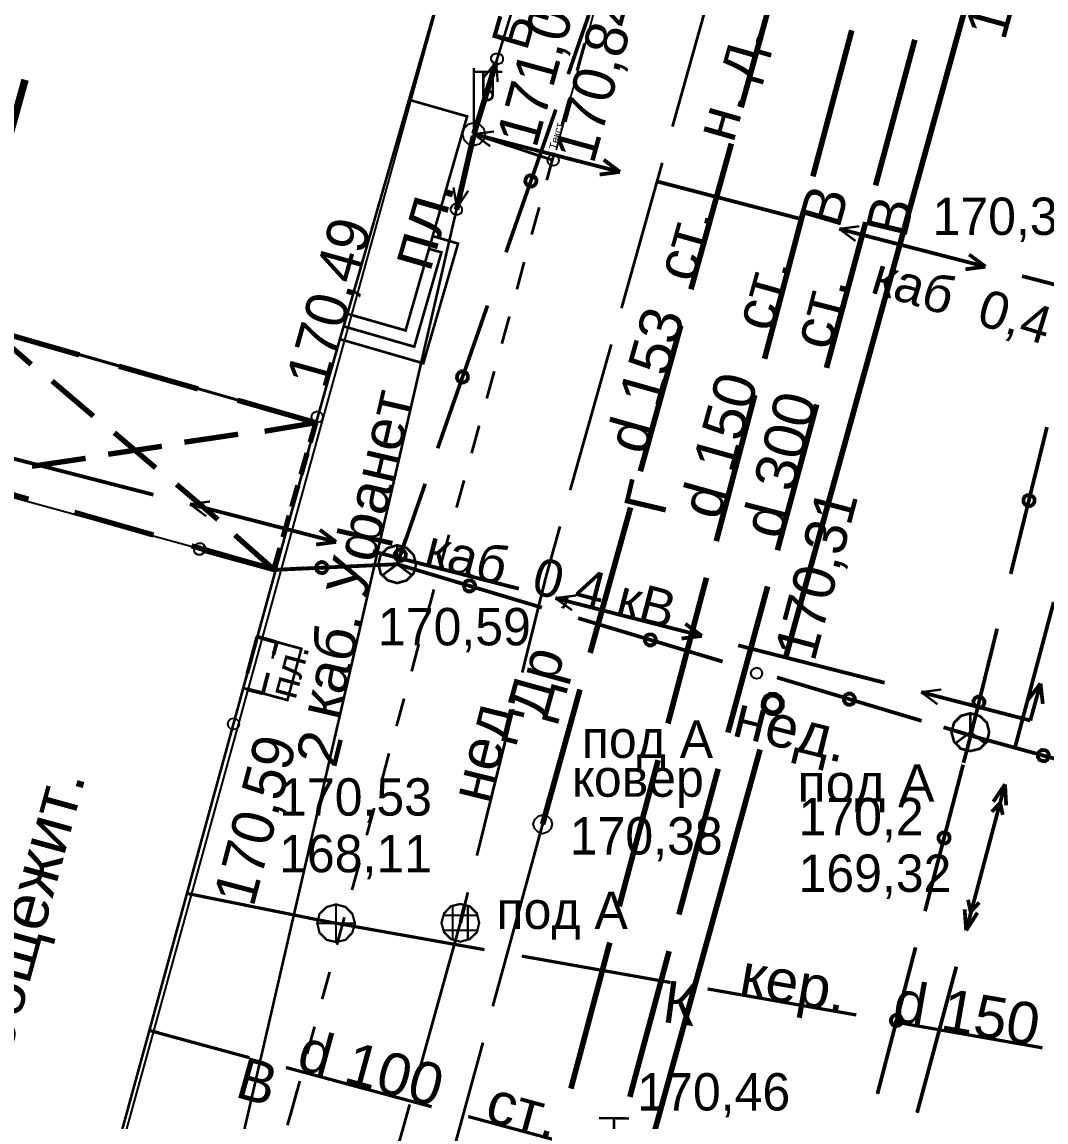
# Model space of a CAD drawing. Extents: x -2634 to -2115, y -2142 to -1393.
# Drawn here: x -2441.44 to -2414.32, y -1604.59 to -1575.46 of the extents above; entities that cross this region are included whole.
import ezdxf

# ---------------------------------------------------------------- set-up
doc = ezdxf.new("R2010")
doc.units = 0
doc.header["$MEASUREMENT"] = 0
for name, color, linetype in [('500_Дополн-Бордюры__п', 7, 'Continuous'), ('500_Дополн-Ступени__л', 7, 'Continuous'), ('500_Дороги-Проезжие_ч', 7, 'Continuous'), ('500_Линии_-Линии_связ', 7, 'Continuous'), ('500_Линии_-ЛЭП_провод', 7, 'Continuous'), ('500_Линии_-Смотровые_', 7, 'Continuous'), ('500_Линии_-Фонари_час', 7, 'Continuous'), ('500_Линии_-Электрокаб', 7, 'Continuous'), ('500_Объект-Опоры', 7, 'Continuous'), ('500_Рельеф-Высотные_о', 7, 'Continuous'), ('500_Строен-Дополнения', 7, 'Continuous'), ('500_Строен-Здания', 7, 'Continuous'), ('500_Трубоп-Водопровод', 7, 'Continuous'), ('500_Трубоп-Газопровод', 7, 'Continuous'), ('500_Трубоп-Канализаци', 7, 'Continuous'), ('500_Трубоп-Смотровые_', 7, 'Continuous'), ('500_Трубоп-Сооружения', 7, 'Continuous'), ('Красные_ли-Красные_ли', 7, 'Continuous'), ('Красные_ли-Линии_регу', 7, 'Continuous'), ('Красные_ли-Оси_улиц_к', 7, 'Continuous')]:
    doc.layers.add(name, color=color, linetype=linetype)
doc.styles.add('TARIAL', font='Arial')

# ---------------------------------------------------------------- blocks, each defined once
blk = doc.blocks.new('block_114')
at = {"layer": '500_Строен-Дополнения', "color": 0, "const_width": 0.065}
for points in [[(0, 7.5), (1, 7.5)], [(0, 7.5), (0.63, 6.4)], [(0, 6.4), (0, 7.5)], [(1.58, 7.5), (2.58, 7.5)], [(3.06, 7.5), (4.1, 7.5)], [(3.53, 6.4), (4.1, 7.5)], [(4.1, 6.4), (4.1, 7.5)], [(0, 5.85), (0.01, 4.75)], [(0.93, 5.9), (1.53, 4.8)], [(2.68, 4.8), (3.28, 5.9)], [(4.1, 4.75), (4.1, 5.85)], [(0, 3.2), (0, 4.3)], [(1.78, 4.3), (2.08, 3.75)], [(2.08, 3.75), (2.38, 4.3)], [(4.1, 3.2), (4.1, 4.3)], [(1.78, 3.2), (2.08, 3.75)], [(2.08, 3.75), (2.38, 3.2)], [(0.01, 1.55), (0.01, 2.65)], [(0.88, 1.6), (1.48, 2.7)], [(2.63, 2.7), (3.23, 1.6)], [(4.1, 1.55), (4.1, 2.65)], [(0, 0), (0.58, 1.1)], [(3.53, 1.1), (4.1, 0)], [(0, 0), (0, 1)], [(4.1, 0), (4.1, 1)], [(0.01, 0), (1.11, 0)], [(1.61, 0), (2.61, 0)], [(3.11, 0), (4.1, 0)]]:
    blk.add_lwpolyline(points, dxfattribs=at)
at = {"layer": '500_Строен-Дополнения', "color": 0}
blk.add_lwpolyline([(-3.85, 3.66), (-3.85, 3.66)], dxfattribs=at)

msp = doc.modelspace()

# ---------------------------------------------------------------- linework, layer by layer
at = {"layer": '500_Дополн-Бордюры__п', "color": 1, "const_width": 0.075}
for points in [[(-2426.54, -1576.03), (-2426.74, -1576.75)], [(-2426.94, -1577.48), (-2427.14, -1578.2)], [(-2427.34, -1578.92), (-2427.54, -1579.65)], [(-2427.74, -1580.37), (-2427.94, -1581.09)], [(-2428.14, -1581.82), (-2428.33, -1582.54)], [(-2428.53, -1583.26), (-2428.73, -1583.98)], [(-2428.93, -1584.71), (-2429.13, -1585.43)], [(-2429.33, -1586.15), (-2429.53, -1586.88)], [(-2429.73, -1587.6), (-2429.93, -1588.32)], [(-2430.13, -1589.04), (-2430.33, -1589.77)], [(-2430.53, -1590.49), (-2430.6, -1590.76)], [(-2430.6, -1590.76), (-2430.73, -1591.21)], [(-2430.93, -1591.94), (-2431.12, -1592.66)], [(-2431.32, -1593.38), (-2431.52, -1594.11)], [(-2431.72, -1594.83), (-2431.91, -1595.56)], [(-2432.11, -1596.28), (-2432.31, -1597)], [(-2432.5, -1597.73), (-2432.7, -1598.45)], [(-2432.9, -1599.17), (-2433.1, -1599.9)], [(-2433.29, -1600.62), (-2433.49, -1601.34)], [(-2433.69, -1602.07), (-2433.89, -1602.79)], [(-2434.08, -1603.51), (-2434.25, -1604.12)], [(-2434.25, -1604.12), (-2434.16, -1603.78)], [(-2434.41, -1604.68), (-2434.25, -1604.12)], [(-2434.25, -1604.12), (-2434.34, -1604.45)]]:
    msp.add_lwpolyline(points, dxfattribs=at)
at = {"layer": '500_Дополн-Ступени__л', "color": 0, "const_width": 0.07}
for points in [[(-2433.02, -1583.86), (-2432.92, -1583.52), (-2431.05, -1584.06), (-2430.33, -1581.56), (-2430.66, -1581.47), (-2430.56, -1581.13), (-2429.89, -1581.33), (-2430.81, -1584.5)], [(-2432.82, -1583.19), (-2432.92, -1583.52), (-2431.05, -1584.06), (-2430.33, -1581.56), (-2430.66, -1581.47), (-2431.28, -1583.63)]]:
    msp.add_lwpolyline(points, close=True, dxfattribs=at)
at = {"layer": '500_Линии_-Линии_связ', "color": 6}
for points in [[(-2429.47, -1578.43), (-2420.32, -1548.85)], [(-2437.12, -1611.6), (-2429.47, -1578.43)], [(-2434.72, -1589.97), (-2449.9, -1585.8)]]:
    msp.add_lwpolyline(points, dxfattribs=at)
at = {"layer": '500_Линии_-Линии_связ', "color": 0}
for points, const_width in [([(-2425.66, -1573.06), (-2426.97, -1576.84)], 0.1), ([(-2429.47, -1578.43), (-2428.88, -1576.52)], 0.15), ([(-2427.3, -1577.78), (-2428.62, -1581.56)], 0.1), ([(-2429.48, -1578.48), (-2429.93, -1580.43)], 0.15), ([(-2429.11, -1582.97), (-2430.43, -1586.75)], 0.1), ([(-2414.29, -1586.19), (-2415.25, -1590.08)], 0.1), ([(-2430.76, -1587.69), (-2431.5, -1589.82)], 0.1), ([(-2431.5, -1589.82), (-2431.26, -1589.11)], 0.1), ([(-2434.72, -1589.97), (-2436.65, -1589.44)], 0.15), ([(-2431.5, -1589.82), (-2434.72, -1589.97)], 0.1), ([(-2431.5, -1589.82), (-2427.67, -1590.97)], 0.1), ([(-2434.72, -1589.97), (-2433.98, -1589.93)], 0.1), ([(-2426.71, -1591.25), (-2422.88, -1592.4)], 0.1), ([(-2415.61, -1591.53), (-2416.31, -1594.36)], 0.1), ([(-2421.44, -1592.82), (-2417.61, -1593.97)], 0.1), ([(-2416.31, -1594.36), (-2416.13, -1593.63)], 0.1), ([(-2416.31, -1594.36), (-2417.03, -1594.14)], 0.1), ([(-2416.65, -1594.25), (-2416.31, -1594.36)], 0.1), ([(-2416.31, -1594.36), (-2416.5, -1595.08)], 0.1), ([(-2416.31, -1594.36), (-2412.45, -1595.42)], 0.1), ([(-2417.52, -1599.01), (-2416.51, -1595.13)], 0.1), ([(-2418.78, -1603.85), (-2417.77, -1599.97)], 0.1)]:
    msp.add_lwpolyline(points, dxfattribs=dict(at, const_width=const_width))
for points in [[(-2429.01, -1576.39), (-2428.97, -1576.32), (-2428.9, -1576.29), (-2428.81, -1576.29), (-2428.74, -1576.33), (-2428.7, -1576.4), (-2428.7, -1576.48), (-2428.74, -1576.55), (-2428.82, -1576.58), (-2428.9, -1576.58), (-2428.97, -1576.53), (-2429.01, -1576.46)], [(-2429.79, -1580.46), (-2429.82, -1580.53), (-2429.89, -1580.57), (-2429.97, -1580.57), (-2430.04, -1580.53), (-2430.08, -1580.47), (-2430.08, -1580.39), (-2430.04, -1580.32), (-2429.98, -1580.28), (-2429.9, -1580.28), (-2429.83, -1580.32), (-2429.79, -1580.38)], [(-2436.78, -1589.57), (-2436.85, -1589.53), (-2436.88, -1589.46), (-2436.88, -1589.38), (-2436.84, -1589.3), (-2436.77, -1589.26), (-2436.69, -1589.26), (-2436.63, -1589.3), (-2436.59, -1589.37), (-2436.59, -1589.46), (-2436.63, -1589.53), (-2436.7, -1589.57)]]:
    msp.add_lwpolyline(points, close=True, dxfattribs=at)
at = {"layer": '500_Линии_-Линии_связ', "color": 0, "const_width": 0.1}
for points in [[(-2427.82, -1579.72), (-2427.86, -1579.78), (-2427.93, -1579.82), (-2428.01, -1579.81), (-2428.07, -1579.77), (-2428.11, -1579.7), (-2428.1, -1579.62), (-2428.06, -1579.55), (-2427.99, -1579.52), (-2427.91, -1579.53), (-2427.85, -1579.57), (-2427.81, -1579.64)], [(-2429.63, -1584.91), (-2429.67, -1584.97), (-2429.74, -1585.01), (-2429.82, -1585), (-2429.89, -1584.96), (-2429.92, -1584.89), (-2429.91, -1584.81), (-2429.87, -1584.75), (-2429.8, -1584.71), (-2429.72, -1584.72), (-2429.66, -1584.76), (-2429.63, -1584.83)], [(-2414.62, -1588.17), (-2414.66, -1588.24), (-2414.73, -1588.28), (-2414.8, -1588.28), (-2414.87, -1588.24), (-2414.91, -1588.18), (-2414.91, -1588.1), (-2414.88, -1588.03), (-2414.81, -1587.99), (-2414.73, -1587.99), (-2414.66, -1588.03), (-2414.62, -1588.09)], [(-2431.28, -1589.63), (-2431.32, -1589.7), (-2431.39, -1589.73), (-2431.47, -1589.72), (-2431.53, -1589.68), (-2431.57, -1589.61), (-2431.56, -1589.53), (-2431.52, -1589.47), (-2431.45, -1589.43), (-2431.37, -1589.44), (-2431.31, -1589.48), (-2431.27, -1589.55)], [(-2433.49, -1590.06), (-2433.57, -1590.04), (-2433.63, -1589.99), (-2433.65, -1589.92), (-2433.63, -1589.84), (-2433.58, -1589.79), (-2433.51, -1589.76), (-2433.43, -1589.78), (-2433.37, -1589.83), (-2433.35, -1589.9), (-2433.37, -1589.98), (-2433.42, -1590.04)], [(-2429.54, -1590.25), (-2429.48, -1590.29), (-2429.44, -1590.36), (-2429.44, -1590.44), (-2429.48, -1590.5), (-2429.55, -1590.54), (-2429.63, -1590.54), (-2429.7, -1590.5), (-2429.73, -1590.43), (-2429.73, -1590.35), (-2429.69, -1590.28), (-2429.62, -1590.25)], [(-2424.75, -1591.68), (-2424.69, -1591.72), (-2424.65, -1591.79), (-2424.65, -1591.87), (-2424.69, -1591.93), (-2424.76, -1591.97), (-2424.84, -1591.97), (-2424.9, -1591.93), (-2424.94, -1591.86), (-2424.94, -1591.78), (-2424.9, -1591.71), (-2424.83, -1591.68)], [(-2419.48, -1593.25), (-2419.42, -1593.29), (-2419.38, -1593.36), (-2419.38, -1593.44), (-2419.42, -1593.51), (-2419.49, -1593.54), (-2419.57, -1593.54), (-2419.63, -1593.5), (-2419.67, -1593.43), (-2419.67, -1593.35), (-2419.63, -1593.29), (-2419.56, -1593.25)], [(-2415.95, -1593.51), (-2415.98, -1593.58), (-2416.05, -1593.62), (-2416.13, -1593.62), (-2416.19, -1593.58), (-2416.23, -1593.51), (-2416.24, -1593.44), (-2416.2, -1593.37), (-2416.13, -1593.33), (-2416.05, -1593.33), (-2415.99, -1593.37), (-2415.95, -1593.43)], [(-2414.34, -1594.75), (-2414.28, -1594.78), (-2414.24, -1594.85), (-2414.24, -1594.93), (-2414.28, -1595), (-2414.34, -1595.04), (-2414.42, -1595.03), (-2414.49, -1595), (-2414.53, -1594.93), (-2414.53, -1594.85), (-2414.49, -1594.78), (-2414.42, -1594.74)], [(-2417.16, -1597.03), (-2417.12, -1596.97), (-2417.06, -1596.93), (-2416.98, -1596.93), (-2416.91, -1596.96), (-2416.87, -1597.03), (-2416.87, -1597.11), (-2416.91, -1597.18), (-2416.98, -1597.22), (-2417.05, -1597.22), (-2417.12, -1597.18), (-2417.16, -1597.11)], [(-2418.42, -1601.87), (-2418.38, -1601.8), (-2418.31, -1601.76), (-2418.24, -1601.76), (-2418.17, -1601.8), (-2418.13, -1601.87), (-2418.13, -1601.95), (-2418.17, -1602.01), (-2418.23, -1602.05), (-2418.31, -1602.05), (-2418.38, -1602.02), (-2418.42, -1601.95)]]:
    msp.add_lwpolyline(points, close=True, dxfattribs=at)
at = {"layer": '500_Линии_-ЛЭП_провод', "color": 253, "const_width": 0.07}
for points in [[(-2420.32, -1548.85), (-2429.47, -1578.43)], [(-2437.12, -1611.6), (-2429.47, -1578.43)]]:
    msp.add_lwpolyline(points, dxfattribs=at)
at = {"layer": '500_Линии_-ЛЭП_провод', "color": 0, "const_width": 0.06}
for points in [[(-2429.47, -1578.43), (-2428.88, -1576.52)], [(-2429.22, -1576.94), (-2428.88, -1576.52)], [(-2428.84, -1577.05), (-2428.88, -1576.52)], [(-2429.47, -1578.43), (-2429.92, -1580.38)], [(-2430.01, -1579.84), (-2429.92, -1580.38)], [(-2429.62, -1579.93), (-2429.92, -1580.38)]]:
    msp.add_lwpolyline(points, dxfattribs=at)
at = {"layer": '500_Линии_-Смотровые_', "color": 0, "const_width": 0.07}
for points in [[(-2431.5, -1589.32), (-2431.25, -1589.39), (-2431.07, -1589.57), (-2431, -1589.82), (-2431.07, -1590.07), (-2431.25, -1590.25), (-2431.5, -1590.32), (-2431.75, -1590.25), (-2431.94, -1590.07), (-2432, -1589.82), (-2431.94, -1589.57), (-2431.75, -1589.39)], [(-2431.5, -1589.77), (-2431.5, -1589.77), (-2431.5, -1589.77), (-2431.5, -1589.77), (-2431.5, -1589.77), (-2431.5, -1589.77), (-2431.5, -1589.77), (-2431.5, -1589.77), (-2431.5, -1589.77), (-2431.5, -1589.77), (-2431.5, -1589.77), (-2431.5, -1589.77)], [(-2416.32, -1593.77), (-2416.07, -1593.84), (-2415.88, -1594.02), (-2415.82, -1594.27), (-2415.88, -1594.52), (-2416.07, -1594.71), (-2416.32, -1594.77), (-2416.57, -1594.71), (-2416.75, -1594.52), (-2416.82, -1594.27), (-2416.75, -1594.02), (-2416.57, -1593.84)], [(-2416.32, -1594.22), (-2416.32, -1594.22), (-2416.32, -1594.22), (-2416.32, -1594.22), (-2416.32, -1594.22), (-2416.32, -1594.22), (-2416.32, -1594.22), (-2416.32, -1594.22), (-2416.32, -1594.22), (-2416.32, -1594.22), (-2416.32, -1594.22), (-2416.32, -1594.22)]]:
    msp.add_lwpolyline(points, close=True, dxfattribs=at)
at = {"layer": '500_Линии_-Смотровые_', "color": 0, "const_width": 0.065}
for points in [[(-2431.5, -1589.32), (-2431.5, -1589.82)], [(-2431.9, -1590.12), (-2431.5, -1589.82)], [(-2431.5, -1589.82), (-2431.1, -1590.12)], [(-2416.32, -1593.77), (-2416.32, -1594.27)], [(-2416.72, -1594.57), (-2416.32, -1594.27)], [(-2416.32, -1594.27), (-2415.92, -1594.57)]]:
    msp.add_lwpolyline(points, dxfattribs=at)
at = {"layer": '500_Линии_-Фонари_час', "color": 0, "const_width": 0.065}
for points in [[(-2429.47, -1578.43), (-2429.47, -1576.68)], [(-2428.72, -1576.78), (-2429.47, -1576.78)], [(-2429.22, -1577.43), (-2429.22, -1576.78)], [(-2428.97, -1577.43), (-2428.97, -1576.78)], [(-2429.22, -1577.4), (-2429.22, -1577.28)], [(-2428.97, -1577.4), (-2428.97, -1577.28)], [(-2428.97, -1577.4), (-2428.97, -1577.28)], [(-2429.22, -1577.38), (-2429.22, -1577.38)]]:
    msp.add_lwpolyline(points, dxfattribs=at)
at = {"layer": '500_Линии_-Фонари_час', "color": 0, "const_width": 0.07}
msp.add_lwpolyline([(-2429.22, -1577.4), (-2429.21, -1577.34), (-2429.16, -1577.29), (-2429.1, -1577.28), (-2429.04, -1577.29), (-2428.99, -1577.34), (-2428.97, -1577.4), (-2428.99, -1577.47), (-2429.04, -1577.51), (-2429.1, -1577.53), (-2429.16, -1577.51), (-2429.21, -1577.47)], close=True, dxfattribs=at)
at = {"layer": '500_Линии_-Электрокаб', "color": 1}
for points, const_width in [([(-2429.47, -1578.43), (-2425.6, -1579.43)], 0.1), ([(-2429.47, -1578.43), (-2428.94, -1578.36)], 0.06), ([(-2429.47, -1578.43), (-2429.04, -1578.75)], 0.06), ([(-2426.03, -1579.11), (-2425.6, -1579.43)], 0.1), ([(-2426.14, -1579.5), (-2425.6, -1579.43)], 0.1), ([(-2424.63, -1579.68), (-2420.76, -1580.69)], 0.1), ([(-2419.79, -1580.94), (-2419.26, -1580.87)], 0.06), ([(-2419.79, -1580.94), (-2415.92, -1581.94)], 0.1), ([(-2419.79, -1580.94), (-2419.36, -1581.26)], 0.06), ([(-2416.35, -1581.62), (-2415.92, -1581.94)], 0.1), ([(-2416.45, -1582.01), (-2415.92, -1581.94)], 0.1), ([(-2414.95, -1582.19), (-2411.08, -1583.19)], 0.1), ([(-2441.84, -1586.98), (-2437.96, -1587.98)], 0.1), ([(-2436.99, -1588.23), (-2433.12, -1589.23)], 0.1), ([(-2436.99, -1588.23), (-2436.46, -1588.16)], 0.06), ([(-2436.99, -1588.23), (-2436.56, -1588.55)], 0.06), ([(-2433.55, -1588.91), (-2433.12, -1589.23)], 0.1), ([(-2433.65, -1589.3), (-2433.12, -1589.23)], 0.1), ([(-2432.15, -1589.48), (-2428.28, -1590.47)], 0.1), ([(-2427.31, -1590.72), (-2423.43, -1591.72)], 0.1), ([(-2427.31, -1590.72), (-2426.77, -1590.65)], 0.06), ([(-2427.31, -1590.72), (-2426.87, -1591.04)], 0.06), ([(-2423.87, -1591.4), (-2423.43, -1591.72)], 0.1), ([(-2423.97, -1591.79), (-2423.43, -1591.72)], 0.1), ([(-2422.47, -1591.97), (-2418.59, -1592.96)], 0.1), ([(-2414.79, -1593.41), (-2414.46, -1592.98)], 0.1), ([(-2414.73, -1593.96), (-2414.46, -1592.98)], 0.1), ([(-2414.4, -1593.52), (-2414.46, -1592.98)], 0.1), ([(-2417.62, -1593.21), (-2414.73, -1593.96)], 0.1), ([(-2417.62, -1593.21), (-2417.09, -1593.14)], 0.06), ([(-2417.62, -1593.21), (-2417.19, -1593.53)], 0.06)]:
    msp.add_lwpolyline(points, dxfattribs=dict(at, const_width=const_width))
at = {"layer": '500_Линии_-Электрокаб', "color": 12, "const_width": 0.1}
for points in [[(-2414.11, -1590.82), (-2415.14, -1594.69)], [(-2415.4, -1595.65), (-2416.43, -1599.52)], [(-2415.4, -1595.65), (-2415.71, -1596.11)], [(-2415.4, -1595.65), (-2415.37, -1596.21)], [(-2415.53, -1596.14), (-2415.75, -1596.38)], [(-2415.53, -1596.14), (-2415.46, -1596.46)], [(-2416.38, -1598.71), (-2416.31, -1599.03)], [(-2416.08, -1598.78), (-2416.31, -1599.03)], [(-2416.47, -1598.96), (-2416.43, -1599.52)], [(-2416.13, -1599.05), (-2416.43, -1599.52)], [(-2416.69, -1600.48), (-2417.73, -1604.35)]]:
    msp.add_lwpolyline(points, dxfattribs=at)
at = {"layer": '500_Объект-Опоры', "color": 1, "const_width": 0.05}
msp.add_lwpolyline([(-2429.47, -1578.13), (-2429.32, -1578.17), (-2429.21, -1578.28), (-2429.17, -1578.43), (-2429.21, -1578.58), (-2429.32, -1578.69), (-2429.47, -1578.73), (-2429.62, -1578.69), (-2429.73, -1578.58), (-2429.77, -1578.43), (-2429.73, -1578.28), (-2429.62, -1578.17)], close=True, dxfattribs=at)
at = {"layer": '500_Объект-Опоры', "color": 0, "const_width": 0.075}
msp.add_lwpolyline([(-2429.47, -1578.43), (-2427.38, -1579.12)], dxfattribs=at)
at = {"layer": '500_Рельеф-Высотные_о', "color": 0, "const_width": 0.05}
msp.add_lwpolyline([(-2427.29, -1578.85), (-2426.18, -1574.8)], dxfattribs=at)
at = {"layer": '500_Рельеф-Высотные_о', "color": 0}
for points in [[(-2427.37, -1578.97), (-2427.29, -1578.99), (-2427.24, -1579.05), (-2427.22, -1579.12), (-2427.24, -1579.2), (-2427.29, -1579.25), (-2427.37, -1579.27), (-2427.44, -1579.25), (-2427.5, -1579.2), (-2427.52, -1579.12), (-2427.5, -1579.05), (-2427.44, -1578.99)], [(-2433.62, -1585.77), (-2433.54, -1585.79), (-2433.49, -1585.85), (-2433.47, -1585.92), (-2433.49, -1586), (-2433.54, -1586.05), (-2433.62, -1586.07), (-2433.69, -1586.05), (-2433.75, -1586), (-2433.77, -1585.92), (-2433.75, -1585.85), (-2433.69, -1585.79)], [(-2421.98, -1592.56), (-2421.9, -1592.58), (-2421.85, -1592.64), (-2421.83, -1592.71), (-2421.85, -1592.79), (-2421.9, -1592.84), (-2421.98, -1592.86), (-2422.05, -1592.84), (-2422.11, -1592.79), (-2422.13, -1592.71), (-2422.11, -1592.64), (-2422.05, -1592.58)], [(-2435.84, -1593.9), (-2435.77, -1593.92), (-2435.71, -1593.98), (-2435.69, -1594.05), (-2435.71, -1594.13), (-2435.77, -1594.18), (-2435.84, -1594.2), (-2435.92, -1594.18), (-2435.97, -1594.13), (-2435.99, -1594.05), (-2435.97, -1593.98), (-2435.92, -1593.92)]]:
    msp.add_lwpolyline(points, close=True, dxfattribs=at)
at = {"layer": '500_Строен-Дополнения', "color": 0, "const_width": 0.07}
for points in [[(-2431.19, -1577.52), (-2429.65, -1577.96), (-2431.28, -1583.63), (-2432.82, -1583.19)], [(-2435.21, -1591.74), (-2434.04, -1592.06), (-2434.41, -1593.42), (-2435.58, -1593.1)]]:
    msp.add_lwpolyline(points, close=True, dxfattribs=at)
at = {"layer": '500_Строен-Дополнения', "color": 0}
for points, const_width in [([(-2435.21, -1591.74), (-2435.47, -1592.71)], 0.1), ([(-2434.69, -1591.89), (-2435.21, -1591.74)], 0.1), ([(-2434.69, -1591.89), (-2434.81, -1592.32)], 0.065), ([(-2434.78, -1592.22), (-2434.69, -1591.89)], 0.1), ([(-2435.06, -1593.24), (-2434.92, -1592.7)], 0.1), ([(-2435.49, -1593.13), (-2435.06, -1593.24)], 0.1)]:
    msp.add_lwpolyline(points, dxfattribs=dict(at, const_width=const_width))
at = {"layer": '500_Строен-Здания', "color": 0, "const_width": 0.07}
msp.add_lwpolyline([(-2429.44, -1571.44), (-2432.82, -1583.19), (-2432.92, -1583.52), (-2433.02, -1583.86), (-2433.65, -1586.07), (-2442.25, -1583.59), (-2442.05, -1582.89), (-2445.17, -1581.99), (-2442.61, -1573.08)], dxfattribs=at)
msp.add_lwpolyline([(-2452.41, -1607.56), (-2440.45, -1610.86), (-2433.65, -1586.07), (-2442.25, -1583.61), (-2443.34, -1587.6), (-2446.8, -1586.65), (-2451.33, -1603.17)], close=True, dxfattribs=at)
at = {"layer": '500_Трубоп-Водопровод', "color": 94}
for points, const_width in [([(-2419.46, -1575.68), (-2420.49, -1579.55)], 0.15), ([(-2417.79, -1575.93), (-2418.83, -1579.79)], 0.15), ([(-2420.75, -1580.51), (-2421.77, -1584.38)], 0.15), ([(-2419.09, -1580.76), (-2420.13, -1584.62)], 0.15), ([(-2422.03, -1585.34), (-2423.05, -1589.21)], 0.15), ([(-2420.39, -1585.59), (-2421.43, -1589.45)], 0.15), ([(-2423.31, -1590.18), (-2424.33, -1594.04)], 0.15), ([(-2421.69, -1590.41), (-2422.74, -1594.28)], 0.15), ([(-2424.59, -1595.01), (-2425.62, -1598.88)], 0.15), ([(-2423, -1595.24), (-2424.04, -1599.1)], 0.15), ([(-2425.87, -1599.84), (-2426.9, -1603.71)], 0.15), ([(-2424.3, -1600.07), (-2425.34, -1603.93)], 0.15), ([(-2435.42, -1602.89), (-2438.07, -1602.17)], 0.085), ([(-2438.07, -1602.17), (-2437.82, -1602.23)], 0.085), ([(-2430.59, -1604.19), (-2434.45, -1603.15)], 0.085), ([(-2425.76, -1605.49), (-2429.62, -1604.45)], 0.085)]:
    msp.add_lwpolyline(points, dxfattribs=dict(at, const_width=const_width))
at = {"layer": '500_Трубоп-Газопровод', "color": 5}
for points, const_width in [([(-2421.32, -1573.86), (-2422.39, -1577.72)], 0.15), ([(-2422.65, -1578.68), (-2423.72, -1582.54)], 0.15), ([(-2423.99, -1583.5), (-2425.06, -1587.36)], 0.15), ([(-2425.32, -1588.32), (-2426.39, -1592.17)], 0.15), ([(-2426.66, -1593.14), (-2427.65, -1596.71)], 0.15), ([(-2427.65, -1596.71), (-2427.45, -1595.98)], 0.15), ([(-2427.65, -1596.71), (-2428.97, -1601.53)], 0.075), ([(-2429.23, -1602.49), (-2430.55, -1607.31)], 0.075)]:
    msp.add_lwpolyline(points, dxfattribs=dict(at, const_width=const_width))
at = {"layer": '500_Трубоп-Канализаци', "color": 32}
for points, const_width in [([(-2423.13, -1574.38), (-2424.21, -1578.23)], 0.075), ([(-2424.48, -1579.19), (-2425.56, -1583.04)], 0.075), ([(-2425.83, -1584), (-2426.92, -1587.86)], 0.075), ([(-2427.19, -1588.82), (-2427.57, -1590.19)], 0.075), ([(-2427.57, -1590.19), (-2428.19, -1592.69)], 0.075), ([(-2428.43, -1593.66), (-2429.39, -1597.54)], 0.075), ([(-2429.63, -1598.51), (-2429.83, -1599.32)], 0.075), ([(-2429.83, -1599.32), (-2429.71, -1598.83)], 0.1), ([(-2429.83, -1599.32), (-2430.9, -1603.17)], 0.075), ([(-2431.17, -1604.13), (-2432.25, -1607.98)], 0.075)]:
    msp.add_lwpolyline(points, dxfattribs=dict(at, const_width=const_width))
at = {"layer": '500_Трубоп-Канализаци', "color": 34, "const_width": 0.085}
for points in [[(-2437.07, -1598.54), (-2433.15, -1599.33)], [(-2433.12, -1599.33), (-2433.86, -1599.19)], [(-2433.12, -1599.33), (-2429.19, -1600.03)], [(-2428.2, -1600.2), (-2424.26, -1600.9)], [(-2423.28, -1601.07), (-2419.34, -1601.76)], [(-2418.35, -1601.94), (-2414.41, -1602.63)]]:
    msp.add_lwpolyline(points, dxfattribs=at)
at = {"layer": '500_Трубоп-Смотровые_', "color": 0}
msp.add_lwpolyline([(-2427.65, -1596.46), (-2427.52, -1596.49), (-2427.43, -1596.58), (-2427.4, -1596.71), (-2427.43, -1596.83), (-2427.52, -1596.92), (-2427.65, -1596.96), (-2427.77, -1596.92), (-2427.86, -1596.83), (-2427.9, -1596.71), (-2427.86, -1596.58), (-2427.77, -1596.49)], close=True, dxfattribs=at)
at = {"layer": '500_Трубоп-Смотровые_', "color": 0, "const_width": 0.06}
for points in [[(-2433.12, -1598.83), (-2432.87, -1598.9), (-2432.69, -1599.08), (-2432.62, -1599.33), (-2432.69, -1599.58), (-2432.87, -1599.77), (-2433.12, -1599.83), (-2433.37, -1599.77), (-2433.56, -1599.58), (-2433.62, -1599.33), (-2433.56, -1599.08), (-2433.37, -1598.9)], [(-2429.83, -1598.82), (-2429.58, -1598.88), (-2429.39, -1599.07), (-2429.33, -1599.32), (-2429.39, -1599.57), (-2429.58, -1599.75), (-2429.83, -1599.82), (-2430.08, -1599.75), (-2430.26, -1599.57), (-2430.33, -1599.32), (-2430.26, -1599.07), (-2430.08, -1598.88)]]:
    msp.add_lwpolyline(points, close=True, dxfattribs=at)
at = {"layer": '500_Трубоп-Смотровые_', "color": 0, "const_width": 0.055}
for points in [[(-2433.12, -1599.83), (-2433.12, -1598.83)], [(-2430.03, -1599.77), (-2430.03, -1598.87)], [(-2429.63, -1599.77), (-2429.63, -1598.87)], [(-2430.28, -1599.12), (-2429.38, -1599.12)], [(-2433.62, -1599.33), (-2432.62, -1599.33)], [(-2430.28, -1599.52), (-2429.38, -1599.52)]]:
    msp.add_lwpolyline(points, dxfattribs=at)
at = {"layer": '500_Трубоп-Смотровые_', "color": 0}
msp.add_lwpolyline([(-2430.13, -1599.27), (-2430.13, -1599.27)], dxfattribs=at)
at = {"layer": '500_Трубоп-Сооружения', "color": 0, "const_width": 0.065}
for points in [[(-2426.16, -1604.49), (-2425.36, -1604.5)], [(-2425.76, -1604.49), (-2425.76, -1604.99)]]:
    msp.add_lwpolyline(points, dxfattribs=at)
at = {"layer": 'Красные_ли-Красные_ли', "color": 12}
msp.add_line((-2421.6, -1543.03), (-2467.16, -1707.79), dxfattribs=at)
at = {"layer": 'Красные_ли-Линии_регу', "color": 0, "const_width": 0.2}
msp.add_lwpolyline([(-2442.16, -1579.88), (-2441.36, -1576.99)], dxfattribs=at)
at = {"layer": 'Красные_ли-Оси_улиц_к', "color": 12, "const_width": 0.15}
for points in [[(-2421.22, -1592.32), (-2415.22, -1570.63)], [(-2427.88, -1616.41), (-2421.89, -1594.73)]]:
    msp.add_lwpolyline(points, dxfattribs=at)
for points in [[(-2418.22, -1581.48), (-2418.22, -1581.48), (-2418.22, -1581.48), (-2418.22, -1581.48), (-2418.22, -1581.48), (-2418.22, -1581.48), (-2418.22, -1581.48), (-2418.22, -1581.48), (-2418.22, -1581.48), (-2418.22, -1581.48), (-2418.22, -1581.48), (-2418.22, -1581.48)], [(-2421.79, -1593.46), (-2421.73, -1593.35), (-2421.62, -1593.28), (-2421.49, -1593.28), (-2421.38, -1593.35), (-2421.31, -1593.46), (-2421.31, -1593.59), (-2421.38, -1593.7), (-2421.49, -1593.77), (-2421.62, -1593.76), (-2421.73, -1593.7), (-2421.8, -1593.59)]]:
    msp.add_lwpolyline(points, close=True, dxfattribs=at)

# ---------------------------------------------------------------- block references
at = {"layer": '500_Строен-Дополнения', "xscale": 2.180332, "yscale": -0.53931, "rotation": 344.011799}
msp.add_blockref('block_114', (-2442.25, -1583.61), dxfattribs=at)

# ---------------------------------------------------------------- texts
at = {"layer": '500_Дороги-Проезжие_ч', "color": 0}
msp.add_text('Бр', height=0.99, rotation=73.74, dxfattribs=at).set_placement((-2428.07, -1576.25))
at = {"layer": '500_Линии_-Линии_связ', "color": 0, "style": 'TARIAL'}
for s, rotation, p in [('каб. Уфанет', 77.01, (-2433.06, -1593.98)), ('2', 76.23, (-2433.13, -1595.25))]:
    msp.add_text(s, height=1.11, rotation=rotation, dxfattribs=at).set_placement(p)
at = {"layer": '500_Линии_-Линии_связ', "color": 5, "style": 'TARIAL'}
msp.add_text('нед. ', height=1.11, rotation=346.05, dxfattribs=at).set_placement((-2422.67, -1594.35))
at = {"layer": '500_Линии_-Смотровые_', "color": 0}
for s, p in [('170,35', (-2417.32, -1581.1)), ('170,59', (-2432.01, -1591.97)), ('170,2', (-2420.87, -1597)), ('169,32', (-2420.87, -1598.5))]:
    msp.add_text(s, height=0.99, dxfattribs=at).set_placement(p)
at = {"layer": '500_Линии_-Смотровые_', "color": 5, "style": 'TARIAL'}
msp.add_text('под А', height=0.99, dxfattribs=at).set_placement((-2420.9, -1596.11))
at = {"layer": '500_Линии_-Электрокаб', "color": 0, "style": 'TARIAL'}
for rotation, p in [(343.21, (-2419.37, -1582.5)), (345.43, (-2431.2, -1589.74))]:
    msp.add_text(' каб  0,4 кВ', height=0.99, rotation=rotation, dxfattribs=at).set_placement(p)
at = {"layer": '500_Рельеф-Высотные_о', "color": 214}
for s, rotation, p in [('170,24', 74.64, (-2415.41, -1575.98)), ('171,01', 74.61, (-2427.82, -1578.83)), ('170,84', 74.61, (-2426.3, -1579.25)), ('170,49', 74.38, (-2433.39, -1585.22)), ('170,31', 75.19, (-2420.45, -1592.43)), ('170,59', 75.26, (-2435.31, -1598.93))]:
    msp.add_text(s, height=1.11, rotation=rotation, dxfattribs=at).set_placement(p)
at = {"layer": '500_Рельеф-Высотные_о', "color": 0, "style": 'TARIAL'}
msp.add_text('Текст', height=0.2, rotation=74.61, dxfattribs=at).set_placement((-2427.29, -1578.85))
at = {"layer": '500_Строен-Дополнения', "color": 5, "style": 'TARIAL'}
msp.add_text('пл. ', height=1.23, rotation=73.92, dxfattribs=at).set_placement((-2430.63, -1582.11))
at = {"layer": '500_Строен-Дополнения', "color": 0, "style": 'TARIAL'}
msp.add_text('пл. ', height=0.74, rotation=74.77, dxfattribs=at).set_placement((-2434.2, -1593.43))
at = {"layer": '500_Строен-Здания', "color": 5, "style": 'TARIAL'}
msp.add_text('общежит.', height=1.23, rotation=74.73, dxfattribs=at).set_placement((-2441.77, -1602.85))
at = {"layer": '500_Трубоп-Водопровод', "color": 94}
for rotation, p in [(73.71, (-2419.8, -1580.96)), (76.61, (-2418.03, -1581.21)), (344.36, (-2435.83, -1603.92))]:
    msp.add_text('В', height=1.11, rotation=rotation, dxfattribs=at).set_placement(p)
at = {"layer": '500_Трубоп-Водопровод', "color": 94, "style": 'TARIAL'}
for s, rotation, p in [('d 150   ст.', 74.41, (-2422.97, -1588.69)), ('d 300   ст.', 75.5, (-2421.33, -1589.2)), ('d 100   ст.', 344.65, (-2434.21, -1603.18))]:
    msp.add_text(s, height=1.11, rotation=rotation, dxfattribs=at).set_placement(p)
at = {"layer": '500_Трубоп-Газопровод', "color": 5, "style": 'TARIAL'}
for s, rotation, p in [('н. д.', 74.05, (-2422.6, -1578.69)), ('d 153  ст.', 74.29, (-2424.93, -1586.96))]:
    msp.add_text(s, height=1.11, rotation=rotation, dxfattribs=at).set_placement(p)
at = {"layer": '500_Трубоп-Газопровод', "color": 5}
msp.add_text('Г', height=1.11, rotation=76.76, dxfattribs=at).set_placement((-2424.43, -1588.57))
at = {"layer": '500_Трубоп-Канализаци', "color": 14}
for s, rotation, p in [('Др', 74.45, (-2427.55, -1593.97)), ('К', 352.34, (-2424.51, -1601.94))]:
    msp.add_text(s, height=1.11, rotation=rotation, dxfattribs=at).set_placement(p)
at = {"layer": '500_Трубоп-Канализаци', "color": 0, "style": 'TARIAL'}
msp.add_text('нед.', height=1.11, rotation=76.12, dxfattribs=at).set_placement((-2429.06, -1596.2))
at = {"layer": '500_Трубоп-Канализаци', "color": 14, "style": 'TARIAL'}
msp.add_text('кер.   d 150 ', height=1.11, rotation=350.1, dxfattribs=at).set_placement((-2422.48, -1601.21))
at = {"layer": '500_Трубоп-Смотровые_', "color": 5}
for s, p in [('под А', (-2426.61, -1594.95)), ('ковер', (-2426.87, -1595.98)), ('170,53', (-2434.63, -1596.48)), ('170,38', (-2426.93, -1597.51)), ('168,11', (-2434.63, -1597.98)), ('под А', (-2428.87, -1599.48)), ('170,46', (-2425.14, -1604.29))]:
    msp.add_text(s, height=0.99, dxfattribs=at).set_placement(p)

doc.saveas('drawing.dxf')
